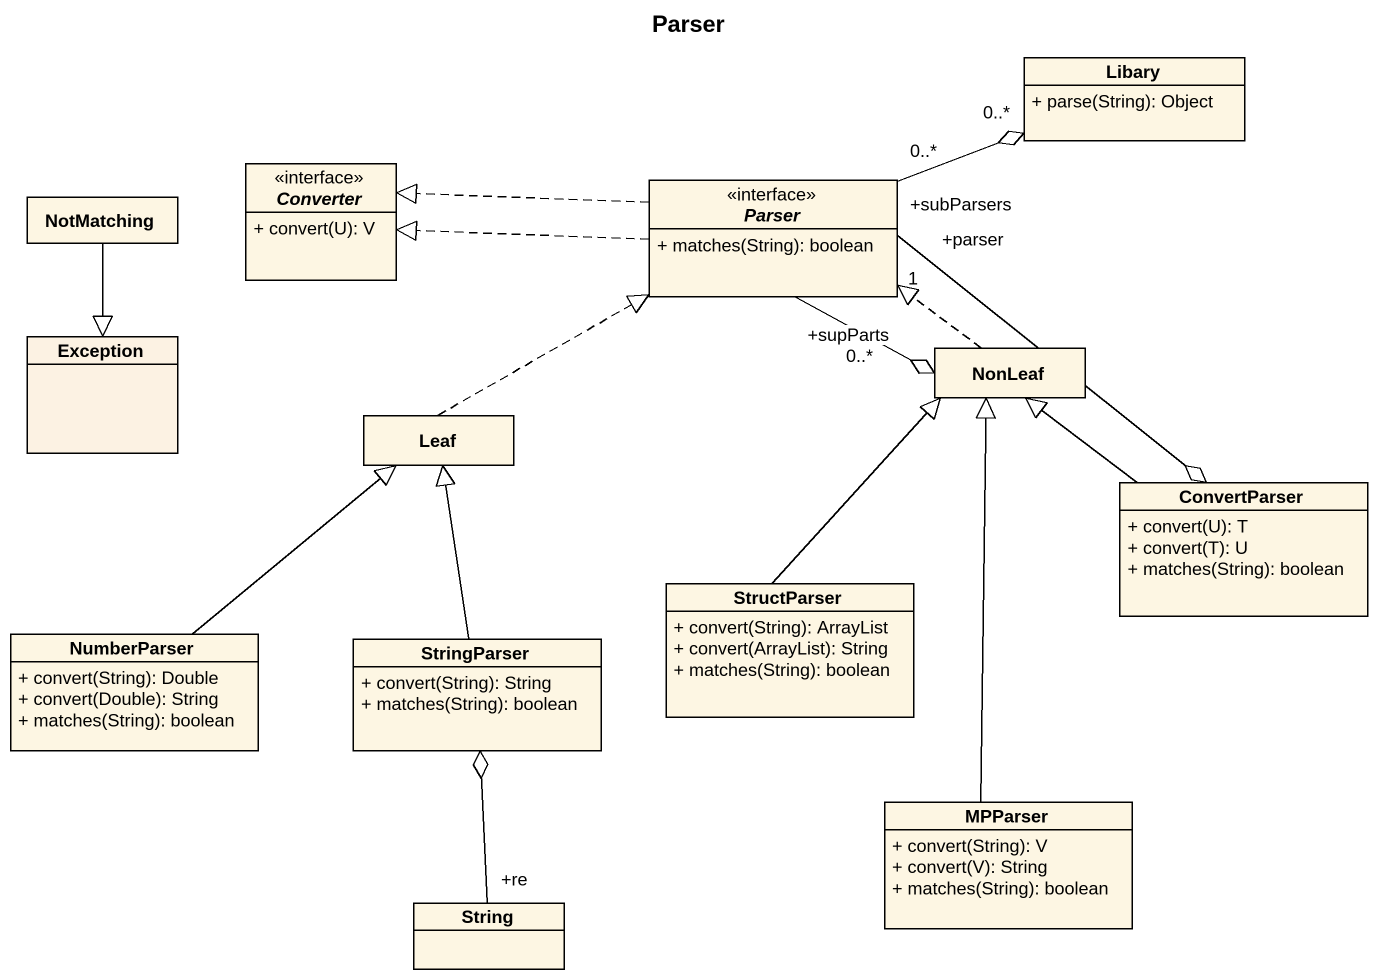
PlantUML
@startuml
title Parser
hide circle
hide empty members
skinparam classAttributeIconSize 0
class Libary {
  + parse(String): Object
}
interface Converter {
  + convert(U): V
}
interface Parser {
  + matches(String): boolean
}
class NotMatching
class "Exception" as Exception_ #FCF2E3
class NonLeaf
class Leaf
class ConvertParser {
  + convert(U): T
  + convert(T): U
  + matches(String): boolean
}
class NumberParser {
  + convert(String): Double
  + convert(Double): String
  + matches(String): boolean
}
class StructParser {
  + convert(String): ArrayList
  + convert(ArrayList): String
  + matches(String): boolean
}
class StringParser {
  + convert(String): String
  + matches(String): boolean
}
class MPParser {
  + convert(String): V
  + convert(V): String
  + matches(String): boolean
}
class String
Parser "+subParsers\n0..*" -right-o "0..*" Libary
Parser .left.|> Converter
Parser .left.|> Converter
Parser "+supParts\n0..*" -right-o NonLeaf
Parser "+parser\n1" --o ConvertParser
NotMatching --|> Exception_
NonLeaf .left.|> Parser
Leaf .up.|> Parser
ConvertParser -up-|> NonLeaf
NumberParser -up-|> Leaf
StructParser -up-|> NonLeaf
StringParser -up-|> Leaf
MPParser -up-|> NonLeaf
String "+re" -up-o StringParser
@enduml
